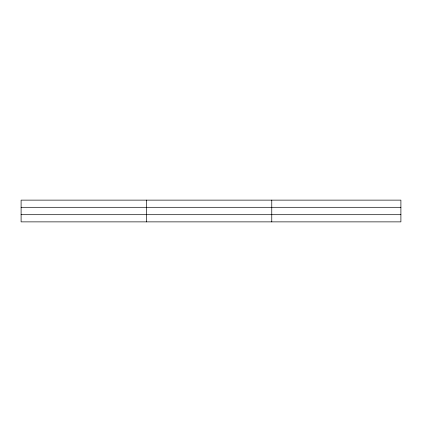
<?xml version="1.0" encoding="UTF-8"?>
<svg xmlns="http://www.w3.org/2000/svg" width="422" height="422" viewBox="0 0 422 422"><rect width="100%" height="100%" fill="white"/><g stroke="black" fill="none" stroke-linecap="round" stroke-linejoin="round"><path stroke-width="0.63" d="M146.434 200.128L146.434 221.872M271.768 200.128L271.768 221.872M400.9 207.302L400.9 200.128L21.1 200.128L21.1 221.872L400.9 221.872L400.9 207.302L21.1 207.302M21.1 214.698L400.9 214.698"/></g></svg>
